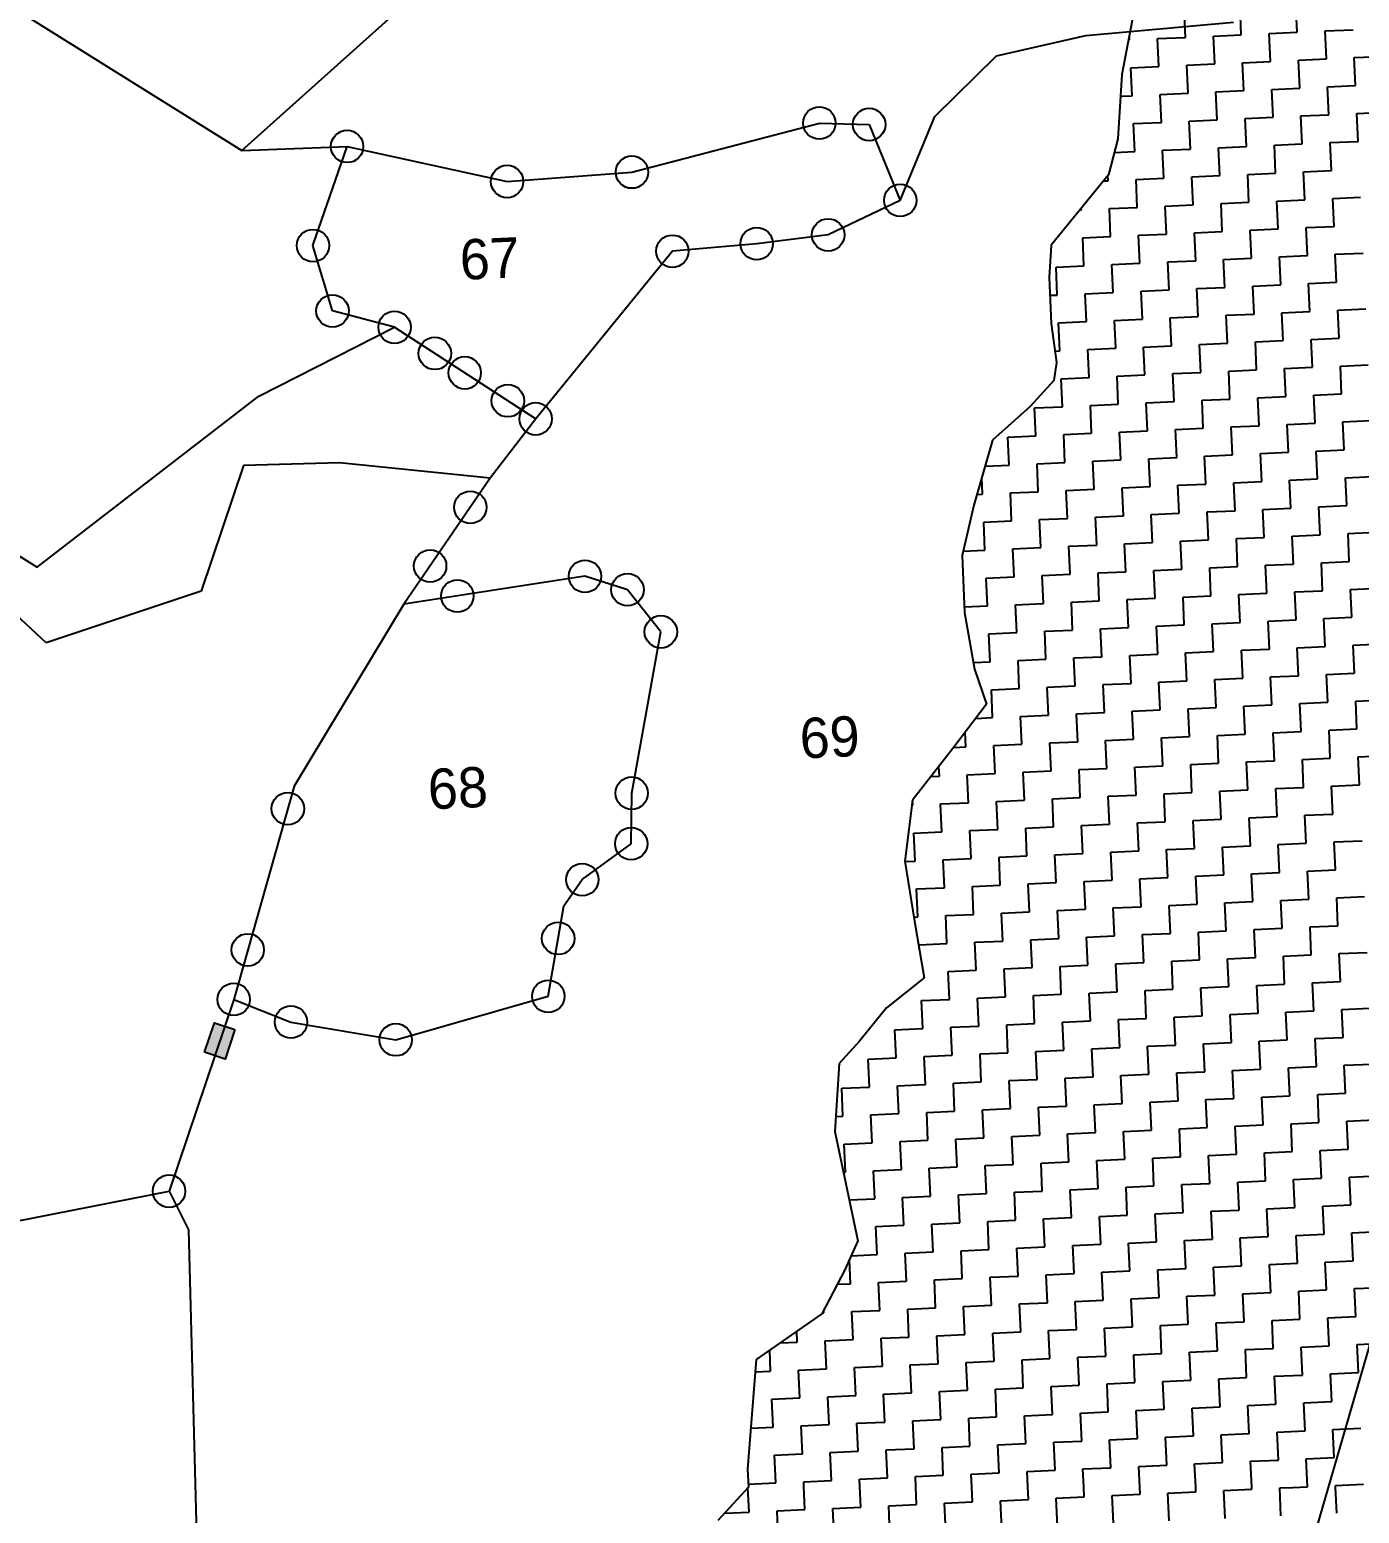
# Model space of a CAD drawing. Header units: metres. Extents: x 280741 to 282709, y 2085398 to 2088597.
# Drawn here: x 281814 to 282112.8, y 2086535.6 to 2086869.1 of the extents above; entities that cross this region are included whole.
import ezdxf
from ezdxf.enums import TextEntityAlignment as Align

# ---------------------------------------------------------------- set-up
doc = ezdxf.new("R2010")
doc.units = ezdxf.units.M
for name, color, linetype in [('LINE_WATER', 4, 'Continuous'), ('OFF', 1, 'Continuous'), ('POLY_HATCH', 12, 'Continuous'), ('POLY_PARCEL', 6, 'Continuous'), ('POLY_WATER', 4, 'Continuous'), ('TEXT_PARCEL', 7, 'Continuous')]:
    doc.layers.add(name, color=color, linetype=linetype)
doc.styles.add('TEXT_MAP', font='')
doc.styles.get('TEXT_MAP').set_extended_font_data('Kruti Dev 050')

msp = doc.modelspace()

# ---------------------------------------------------------------- hatches: boundary and pattern name
msp.add_hatch(color=256).paths.add_polyline_path([(281853.27, 2086639.24), (281857.86, 2086637.69), (281860.09, 2086644.32), (281855.51, 2086645.87)])

# ---------------------------------------------------------------- linework, layer by layer
msp.add_lwpolyline([(281860.09, 2086644.32), (281857.86, 2086637.69), (281853.27, 2086639.24), (281855.51, 2086645.87)], close=True)
for centre in [(281991.44, 2086848.09), (282002.63, 2086847.77), (281885.3, 2086842.83), (281949.31, 2086837.06), (281921.26, 2086834.96), (282009.61, 2086830.72), (281993.41, 2086822.95), (281877.63, 2086820.55), (281977.36, 2086820.97), (281958.4, 2086819.28), (281882.02, 2086805.86), (281895.96, 2086802.19), (281905.02, 2086796.31), (281911.75, 2086791.95), (281921.42, 2086785.67), (281927.68, 2086781.61), (281912.99, 2086761.72), (281903.96, 2086748.53), (281938.76, 2086746.22), (281948.32, 2086743.19), (281910.08, 2086741.79), (281955.81, 2086733.73), (281949.26, 2086697.46), (281871.98, 2086693.97), (281949.15, 2086686.1), (281938.15, 2086678.02), (281932.74, 2086664.81), (281862.98, 2086662.23), (281859.82, 2086651.1), (281930.51, 2086651.8), (281872.68, 2086646.01), (281896.23, 2086642.03), (281845.29, 2086608)]:
    msp.add_circle(centre, 3.64)
at = {"layer": 'LINE_WATER'}
for p, q in [((282051.32, 2086867.78), (282084.48, 2086870.74)), ((282031.26, 2086863.24), (282051.32, 2086867.78)), ((282017.41, 2086849.59), (282031.26, 2086863.24)), ((282009.61, 2086830.72), (282017.41, 2086849.59))]:
    msp.add_line(p, q, dxfattribs=at)
at = {"layer": 'OFF'}
msp.add_line((281861.64, 2086841.89), (281885.3, 2086842.83), dxfattribs=at)
at = {"layer": 'POLY_HATCH'}
for p, q in [((282063.31, 2086879.2), (282059.43, 2086859.01)), ((282059.43, 2086859.01), (282058.48, 2086844.55)), ((282058.48, 2086844.55), (282056.45, 2086836.45)), ((282056.45, 2086836.45), (282043.55, 2086820.64)), ((282043.55, 2086820.64), (282043.08, 2086813.41)), ((282043.08, 2086813.41), (282043.55, 2086803.02)), ((282043.55, 2086803.02), (282044.75, 2086794.27)), ((282044.75, 2086794.27), (282044.14, 2086790.24)), ((282044.14, 2086790.24), (282038.8, 2086784.39)), ((282038.8, 2086784.39), (282030.33, 2086776.79)), ((282030.33, 2086776.79), (282026.19, 2086762.19)), ((282026.19, 2086762.19), (282023.5, 2086750.85)), ((282023.5, 2086750.85), (282024.08, 2086738.07)), ((282024.08, 2086738.07), (282026.27, 2086725.35)), ((282026.27, 2086725.35), (282029.03, 2086717.47)), ((282029.03, 2086717.47), (282021.47, 2086707.52)), ((282021.47, 2086707.52), (282012.39, 2086695.89)), ((282012.39, 2086695.89), (282010.61, 2086682.2)), ((282010.61, 2086682.2), (282012.83, 2086668.68)), ((282012.83, 2086668.68), (282015.01, 2086655.97)), ((282015.01, 2086655.97), (282006.51, 2086649.17)), ((282006.51, 2086649.17), (282000.44, 2086641.69)), ((282000.44, 2086641.69), (281995.86, 2086636.68)), ((281995.86, 2086636.68), (281994.95, 2086621.42)), ((281994.95, 2086621.42), (282000.08, 2086596.83)), ((282000.08, 2086596.83), (281997.18, 2086590.29)), ((281997.18, 2086590.29), (281992.02, 2086580.44)), ((281992.02, 2086580.44), (281977.26, 2086570.16)), ((281977.26, 2086570.16), (281975.32, 2086545.47)), ((281975.32, 2086545.47), (281975.5, 2086541.47)), ((281975.5, 2086541.47), (281968.63, 2086533.95))]:
    msp.add_line(p, q, dxfattribs=at)
at = {"layer": 'POLY_HATCH', "linetype": 'Continuous'}
for p, q in [((282073.72, 2086867.36), (282073.43, 2086873.64)), ((282086.27, 2086867.94), (282085.98, 2086874.21)), ((282098.82, 2086868.51), (282098.53, 2086874.79)), ((282060.92, 2086866.78), (282061.16, 2086866.79)), ((282061.16, 2086866.79), (282061.12, 2086867.79)), ((282067.44, 2086867.08), (282073.72, 2086867.36)), ((282067.73, 2086860.8), (282067.44, 2086867.08)), ((282079.99, 2086867.65), (282086.27, 2086867.94)), ((282080.28, 2086861.37), (282079.99, 2086867.65)), ((282092.54, 2086868.22), (282098.82, 2086868.51)), ((282092.83, 2086861.95), (282092.54, 2086868.22)), ((282105.1, 2086868.8), (282111.37, 2086869.08)), ((282105.38, 2086862.52), (282105.1, 2086868.8)), ((282111.66, 2086862.81), (282117.94, 2086863.09)), ((282061.45, 2086860.52), (282067.73, 2086860.8)), ((282061.74, 2086854.24), (282061.45, 2086860.52)), ((282074, 2086861.09), (282080.28, 2086861.37)), ((282074.29, 2086854.81), (282074, 2086861.09)), ((282086.55, 2086861.66), (282092.83, 2086861.95)), ((282086.84, 2086855.39), (282086.55, 2086861.66)), ((282099.11, 2086862.23), (282105.38, 2086862.52)), ((282099.39, 2086855.96), (282099.11, 2086862.23)), ((282111.95, 2086856.53), (282111.66, 2086862.81)), ((282105.67, 2086856.24), (282111.95, 2086856.53)), ((282059.11, 2086854.12), (282061.74, 2086854.24)), ((282068.01, 2086854.53), (282074.29, 2086854.81)), ((282068.3, 2086848.25), (282068.01, 2086854.53)), ((282080.56, 2086855.1), (282086.84, 2086855.39)), ((282080.85, 2086848.82), (282080.56, 2086855.1)), ((282093.12, 2086855.67), (282099.39, 2086855.96)), ((282093.4, 2086849.4), (282093.12, 2086855.67)), ((282105.96, 2086849.97), (282105.67, 2086856.24)), ((282099.68, 2086849.68), (282105.96, 2086849.97)), ((282112.23, 2086850.26), (282118.51, 2086850.54)), ((282112.52, 2086843.98), (282112.23, 2086850.26)), ((282062.02, 2086847.96), (282068.3, 2086848.25)), ((282062.31, 2086841.69), (282062.02, 2086847.96)), ((282074.58, 2086848.54), (282080.85, 2086848.82)), ((282074.86, 2086842.26), (282074.58, 2086848.54)), ((282087.13, 2086849.11), (282093.4, 2086849.4)), ((282087.41, 2086842.83), (282087.13, 2086849.11)), ((282099.97, 2086843.41), (282099.68, 2086849.68)), ((282093.69, 2086843.12), (282099.97, 2086843.41)), ((282093.98, 2086836.84), (282093.69, 2086843.12)), ((282106.24, 2086843.69), (282112.52, 2086843.98)), ((282106.53, 2086837.42), (282106.24, 2086843.69)), ((282057.71, 2086841.48), (282062.31, 2086841.69)), ((282068.59, 2086841.97), (282074.86, 2086842.26)), ((282068.87, 2086835.7), (282068.59, 2086841.97)), ((282081.14, 2086842.55), (282087.41, 2086842.83)), ((282081.42, 2086836.27), (282081.14, 2086842.55)), ((282087.7, 2086836.56), (282093.98, 2086836.84)), ((282087.99, 2086830.28), (282087.7, 2086836.56)), ((282100.25, 2086837.13), (282106.53, 2086837.42)), ((282100.54, 2086830.85), (282100.25, 2086837.13)), ((282055.33, 2086835.08), (282056.32, 2086835.12)), ((282056.32, 2086835.12), (282056.27, 2086836.22)), ((282062.6, 2086835.41), (282068.87, 2086835.7)), ((282062.88, 2086829.13), (282062.6, 2086835.41)), ((282075.15, 2086835.98), (282081.42, 2086836.27)), ((282075.43, 2086829.71), (282075.15, 2086835.98)), ((282069.16, 2086829.42), (282075.43, 2086829.71)), ((282081.71, 2086829.99), (282087.99, 2086830.28)), ((282082, 2086823.72), (282081.71, 2086829.99)), ((282094.26, 2086830.57), (282100.54, 2086830.85)), ((282094.55, 2086824.29), (282094.26, 2086830.57)), ((282106.82, 2086831.14), (282113.09, 2086831.43)), ((282107.1, 2086824.86), (282106.82, 2086831.14)), ((282050, 2086828.55), (282050.33, 2086828.56)), ((282050.33, 2086828.56), (282050.31, 2086828.93)), ((282056.61, 2086828.85), (282062.88, 2086829.13)), ((282056.89, 2086822.57), (282056.61, 2086828.85)), ((282069.45, 2086823.14), (282069.16, 2086829.42)), ((282063.17, 2086822.86), (282069.45, 2086823.14)), ((282075.72, 2086823.43), (282082, 2086823.72)), ((282076.01, 2086817.15), (282075.72, 2086823.43)), ((282088.27, 2086824), (282094.55, 2086824.29)), ((282088.56, 2086817.73), (282088.27, 2086824)), ((282100.83, 2086824.58), (282107.1, 2086824.86)), ((282101.11, 2086818.3), (282100.83, 2086824.58)), ((282050.62, 2086822.28), (282056.89, 2086822.57)), ((282050.9, 2086816.01), (282050.62, 2086822.28)), ((282063.46, 2086816.58), (282063.17, 2086822.86)), ((282057.18, 2086816.29), (282063.46, 2086816.58)), ((282069.73, 2086816.87), (282076.01, 2086817.15)), ((282070.02, 2086810.59), (282069.73, 2086816.87)), ((282082.28, 2086817.44), (282088.56, 2086817.73)), ((282082.57, 2086811.16), (282082.28, 2086817.44)), ((282094.84, 2086818.01), (282101.11, 2086818.3)), ((282095.12, 2086811.74), (282094.84, 2086818.01)), ((282107.39, 2086818.59), (282113.67, 2086818.87)), ((282107.68, 2086812.31), (282107.39, 2086818.59)), ((282044.63, 2086815.72), (282050.9, 2086816.01)), ((282044.91, 2086809.44), (282044.63, 2086815.72)), ((282057.47, 2086810.02), (282057.18, 2086816.29)), ((282051.19, 2086809.73), (282057.47, 2086810.02)), ((282051.48, 2086803.45), (282051.19, 2086809.73)), ((282063.74, 2086810.3), (282070.02, 2086810.59)), ((282064.03, 2086804.03), (282063.74, 2086810.3)), ((282076.29, 2086810.88), (282082.57, 2086811.16)), ((282076.58, 2086804.6), (282076.29, 2086810.88)), ((282088.85, 2086811.45), (282095.12, 2086811.74)), ((282089.13, 2086805.17), (282088.85, 2086811.45)), ((282101.4, 2086812.02), (282107.68, 2086812.31)), ((282101.69, 2086805.75), (282101.4, 2086812.02)), ((282043.26, 2086809.37), (282044.91, 2086809.44)), ((282045.2, 2086803.17), (282051.48, 2086803.45)), ((282045.49, 2086796.89), (282045.2, 2086803.17)), ((282057.75, 2086803.74), (282064.03, 2086804.03)), ((282058.04, 2086797.47), (282057.75, 2086803.74)), ((282070.31, 2086804.31), (282076.58, 2086804.6)), ((282070.59, 2086798.04), (282070.31, 2086804.31)), ((282082.86, 2086804.89), (282089.13, 2086805.17)), ((282083.14, 2086798.61), (282082.86, 2086804.89)), ((282095.41, 2086805.46), (282101.69, 2086805.75)), ((282095.7, 2086799.18), (282095.41, 2086805.46)), ((282107.96, 2086806.03), (282114.24, 2086806.32)), ((282108.25, 2086799.76), (282107.96, 2086806.03)), ((282101.97, 2086799.47), (282108.25, 2086799.76)), ((282044.4, 2086796.84), (282045.49, 2086796.89)), ((282051.76, 2086797.18), (282058.04, 2086797.47)), ((282052.05, 2086790.9), (282051.76, 2086797.18)), ((282064.32, 2086797.75), (282070.59, 2086798.04)), ((282064.6, 2086791.48), (282064.32, 2086797.75)), ((282076.87, 2086798.32), (282083.14, 2086798.61)), ((282077.15, 2086792.05), (282076.87, 2086798.32)), ((282089.42, 2086798.9), (282095.7, 2086799.18)), ((282089.71, 2086792.62), (282089.42, 2086798.9)), ((282102.26, 2086793.19), (282101.97, 2086799.47)), ((282095.98, 2086792.91), (282102.26, 2086793.19)), ((282108.54, 2086793.48), (282114.81, 2086793.77)), ((282108.82, 2086787.21), (282108.54, 2086793.48)), ((282045.77, 2086790.62), (282052.05, 2086790.9)), ((282046.06, 2086784.34), (282045.77, 2086790.62)), ((282058.33, 2086791.19), (282064.6, 2086791.48)), ((282058.61, 2086784.91), (282058.33, 2086791.19)), ((282070.88, 2086791.76), (282077.15, 2086792.05)), ((282071.16, 2086785.49), (282070.88, 2086791.76)), ((282083.43, 2086792.34), (282089.71, 2086792.62)), ((282083.72, 2086786.06), (282083.43, 2086792.34)), ((282096.27, 2086786.63), (282095.98, 2086792.91)), ((282089.99, 2086786.35), (282096.27, 2086786.63)), ((282090.28, 2086780.07), (282089.99, 2086786.35)), ((282102.55, 2086786.92), (282108.82, 2086787.21)), ((282102.83, 2086780.64), (282102.55, 2086786.92)), ((282039.78, 2086784.05), (282046.06, 2086784.34)), ((282040.07, 2086777.78), (282039.78, 2086784.05)), ((282052.34, 2086784.63), (282058.61, 2086784.91)), ((282052.62, 2086778.35), (282052.34, 2086784.63)), ((282064.89, 2086785.2), (282071.16, 2086785.49)), ((282065.18, 2086778.92), (282064.89, 2086785.2)), ((282077.44, 2086785.77), (282083.72, 2086786.06)), ((282077.73, 2086779.5), (282077.44, 2086785.77)), ((282084, 2086779.78), (282090.28, 2086780.07)), ((282084.29, 2086773.51), (282084, 2086779.78)), ((282096.56, 2086780.36), (282102.83, 2086780.64)), ((282096.84, 2086774.08), (282096.56, 2086780.36)), ((282109.11, 2086780.93), (282115.39, 2086781.22)), ((282109.4, 2086774.65), (282109.11, 2086780.93)), ((282033.79, 2086777.49), (282040.07, 2086777.78)), ((282034.08, 2086771.21), (282033.79, 2086777.49)), ((282046.35, 2086778.06), (282052.62, 2086778.35)), ((282046.63, 2086771.79), (282046.35, 2086778.06)), ((282058.9, 2086778.64), (282065.18, 2086778.92)), ((282059.19, 2086772.36), (282058.9, 2086778.64)), ((282071.45, 2086779.21), (282077.73, 2086779.5)), ((282071.74, 2086772.93), (282071.45, 2086779.21)), ((282078.01, 2086773.22), (282084.29, 2086773.51)), ((282078.3, 2086766.94), (282078.01, 2086773.22)), ((282090.57, 2086773.79), (282096.84, 2086774.08)), ((282090.85, 2086767.52), (282090.57, 2086773.79)), ((282103.12, 2086774.37), (282109.4, 2086774.65)), ((282103.41, 2086768.09), (282103.12, 2086774.37)), ((282028.68, 2086770.97), (282034.08, 2086771.21)), ((282040.36, 2086771.5), (282046.63, 2086771.79)), ((282040.64, 2086765.22), (282040.36, 2086771.5)), ((282052.91, 2086772.07), (282059.19, 2086772.36)), ((282053.2, 2086765.8), (282052.91, 2086772.07)), ((282065.46, 2086772.65), (282071.74, 2086772.93)), ((282065.75, 2086766.37), (282065.46, 2086772.65)), ((282028.09, 2086764.65), (282027.92, 2086768.31)), ((282059.47, 2086766.08), (282065.75, 2086766.37)), ((282072.02, 2086766.66), (282078.3, 2086766.94)), ((282072.31, 2086760.38), (282072.02, 2086766.66)), ((282084.58, 2086767.23), (282090.85, 2086767.52)), ((282084.86, 2086760.95), (282084.58, 2086767.23)), ((282097.13, 2086767.8), (282103.41, 2086768.09)), ((282097.42, 2086761.53), (282097.13, 2086767.8)), ((282109.68, 2086768.38), (282115.96, 2086768.66)), ((282109.97, 2086762.1), (282109.68, 2086768.38)), ((282026.87, 2086764.59), (282028.09, 2086764.65)), ((282034.37, 2086764.94), (282040.64, 2086765.22)), ((282034.65, 2086758.66), (282034.37, 2086764.94)), ((282046.92, 2086765.51), (282053.2, 2086765.8)), ((282047.21, 2086759.23), (282046.92, 2086765.51)), ((282059.76, 2086759.81), (282059.47, 2086766.08)), ((282053.48, 2086759.52), (282059.76, 2086759.81)), ((282066.03, 2086760.09), (282072.31, 2086760.38)), ((282066.32, 2086753.82), (282066.03, 2086760.09)), ((282078.59, 2086760.67), (282084.86, 2086760.95)), ((282078.87, 2086754.39), (282078.59, 2086760.67)), ((282091.14, 2086761.24), (282097.42, 2086761.53)), ((282091.43, 2086754.96), (282091.14, 2086761.24)), ((282103.69, 2086761.81), (282109.97, 2086762.1)), ((282103.98, 2086755.54), (282103.69, 2086761.81)), ((282028.38, 2086758.37), (282034.65, 2086758.66)), ((282028.66, 2086752.1), (282028.38, 2086758.37)), ((282040.93, 2086758.95), (282047.21, 2086759.23)), ((282041.22, 2086752.67), (282040.93, 2086758.95)), ((282053.77, 2086753.24), (282053.48, 2086759.52)), ((282047.49, 2086752.96), (282053.77, 2086753.24)), ((282060.05, 2086753.53), (282066.32, 2086753.82)), ((282060.33, 2086747.25), (282060.05, 2086753.53)), ((282072.6, 2086754.1), (282078.87, 2086754.39)), ((282072.88, 2086747.83), (282072.6, 2086754.1)), ((282085.15, 2086754.68), (282091.43, 2086754.96)), ((282085.44, 2086748.4), (282085.15, 2086754.68)), ((282097.7, 2086755.25), (282103.98, 2086755.54)), ((282097.99, 2086748.97), (282097.7, 2086755.25)), ((282110.26, 2086755.82), (282116.53, 2086756.11)), ((282110.54, 2086749.55), (282110.26, 2086755.82)), ((282023.74, 2086751.87), (282028.66, 2086752.1)), ((282034.94, 2086752.38), (282041.22, 2086752.67)), ((282035.23, 2086746.11), (282034.94, 2086752.38)), ((282047.78, 2086746.68), (282047.49, 2086752.96)), ((282041.5, 2086746.39), (282047.78, 2086746.68)), ((282041.79, 2086740.12), (282041.5, 2086746.39)), ((282054.06, 2086746.97), (282060.33, 2086747.25)), ((282054.34, 2086740.69), (282054.06, 2086746.97)), ((282066.61, 2086747.54), (282072.88, 2086747.83)), ((282066.89, 2086741.26), (282066.61, 2086747.54)), ((282079.16, 2086748.11), (282085.44, 2086748.4)), ((282079.45, 2086741.84), (282079.16, 2086748.11)), ((282091.71, 2086748.69), (282097.99, 2086748.97)), ((282092, 2086742.41), (282091.71, 2086748.69)), ((282104.27, 2086749.26), (282110.54, 2086749.55)), ((282104.55, 2086742.98), (282104.27, 2086749.26)), ((282028.95, 2086745.82), (282035.23, 2086746.11)), ((282029.24, 2086739.55), (282028.95, 2086745.82)), ((282098.28, 2086742.7), (282104.55, 2086742.98)), ((282110.83, 2086743.27), (282117.11, 2086743.56)), ((282111.12, 2086736.99), (282110.83, 2086743.27)), ((282035.51, 2086739.83), (282041.79, 2086740.12)), ((282035.8, 2086733.56), (282035.51, 2086739.83)), ((282048.07, 2086740.4), (282054.34, 2086740.69)), ((282048.35, 2086734.13), (282048.07, 2086740.4)), ((282060.62, 2086740.98), (282066.89, 2086741.26)), ((282060.9, 2086734.7), (282060.62, 2086740.98)), ((282073.17, 2086741.55), (282079.45, 2086741.84)), ((282073.46, 2086735.28), (282073.17, 2086741.55)), ((282085.72, 2086742.12), (282092, 2086742.41)), ((282086.01, 2086735.85), (282085.72, 2086742.12)), ((282098.56, 2086736.42), (282098.28, 2086742.7)), ((282024.03, 2086739.31), (282029.24, 2086739.55)), ((282092.29, 2086736.13), (282098.56, 2086736.42)), ((282104.84, 2086736.71), (282111.12, 2086736.99)), ((282105.13, 2086730.43), (282104.84, 2086736.71)), ((282029.52, 2086733.27), (282035.8, 2086733.56)), ((282029.81, 2086726.99), (282029.52, 2086733.27)), ((282042.08, 2086733.84), (282048.35, 2086734.13)), ((282042.36, 2086727.57), (282042.08, 2086733.84)), ((282054.63, 2086734.42), (282060.9, 2086734.7)), ((282054.92, 2086728.14), (282054.63, 2086734.42)), ((282067.18, 2086734.99), (282073.46, 2086735.28)), ((282067.47, 2086728.71), (282067.18, 2086734.99)), ((282079.73, 2086735.56), (282086.01, 2086735.85)), ((282080.02, 2086729.29), (282079.73, 2086735.56)), ((282092.57, 2086729.86), (282092.29, 2086736.13)), ((282086.3, 2086729.57), (282092.57, 2086729.86)), ((282098.85, 2086730.15), (282105.13, 2086730.43)), ((282099.14, 2086723.87), (282098.85, 2086730.15)), ((282111.4, 2086730.72), (282117.68, 2086731)), ((282111.69, 2086724.44), (282111.4, 2086730.72)), ((282026.01, 2086726.82), (282029.81, 2086726.99)), ((282036.09, 2086727.28), (282042.36, 2086727.57)), ((282036.37, 2086721), (282036.09, 2086727.28)), ((282048.64, 2086727.85), (282054.92, 2086728.14)), ((282048.93, 2086721.58), (282048.64, 2086727.85)), ((282061.19, 2086728.43), (282067.47, 2086728.71)), ((282061.48, 2086722.15), (282061.19, 2086728.43)), ((282073.74, 2086729), (282080.02, 2086729.29)), ((282074.03, 2086722.72), (282073.74, 2086729)), ((282086.58, 2086723.3), (282086.3, 2086729.57)), ((282080.31, 2086723.01), (282086.58, 2086723.3)), ((282080.59, 2086716.73), (282080.31, 2086723.01)), ((282092.86, 2086723.58), (282099.14, 2086723.87)), ((282093.15, 2086717.31), (282092.86, 2086723.58)), ((282105.41, 2086724.16), (282111.69, 2086724.44)), ((282105.7, 2086717.88), (282105.41, 2086724.16)), ((282030.1, 2086720.72), (282036.37, 2086721)), ((282030.38, 2086714.44), (282030.1, 2086720.72)), ((282042.65, 2086721.29), (282048.93, 2086721.58)), ((282042.94, 2086715.01), (282042.65, 2086721.29)), ((282055.2, 2086721.86), (282061.48, 2086722.15)), ((282055.49, 2086715.59), (282055.2, 2086721.86)), ((282067.75, 2086722.44), (282074.03, 2086722.72)), ((282068.04, 2086716.16), (282067.75, 2086722.44)), ((282074.32, 2086716.45), (282080.59, 2086716.73)), ((282074.6, 2086710.17), (282074.32, 2086716.45)), ((282086.87, 2086717.02), (282093.15, 2086717.31)), ((282087.16, 2086710.74), (282086.87, 2086717.02)), ((282099.42, 2086717.59), (282105.7, 2086717.88)), ((282099.71, 2086711.32), (282099.42, 2086717.59)), ((282111.98, 2086718.17), (282118.25, 2086718.45)), ((282112.26, 2086711.89), (282111.98, 2086718.17)), ((282026.6, 2086714.27), (282030.38, 2086714.44)), ((282036.66, 2086714.73), (282042.94, 2086715.01)), ((282036.95, 2086708.45), (282036.66, 2086714.73)), ((282049.21, 2086715.3), (282055.49, 2086715.59)), ((282049.5, 2086709.02), (282049.21, 2086715.3)), ((282061.76, 2086715.87), (282068.04, 2086716.16)), ((282062.05, 2086709.6), (282061.76, 2086715.87)), ((282024.39, 2086707.88), (282024.24, 2086711.17)), ((282068.33, 2086709.88), (282074.6, 2086710.17)), ((282068.61, 2086703.61), (282068.33, 2086709.88)), ((282080.88, 2086710.46), (282087.16, 2086710.74)), ((282081.17, 2086704.18), (282080.88, 2086710.46)), ((282093.43, 2086711.03), (282099.71, 2086711.32)), ((282093.72, 2086704.75), (282093.43, 2086711.03)), ((282105.99, 2086711.6), (282112.26, 2086711.89)), ((282106.27, 2086705.33), (282105.99, 2086711.6)), ((282021.65, 2086707.75), (282024.39, 2086707.88)), ((282030.67, 2086708.16), (282036.95, 2086708.45)), ((282030.96, 2086701.89), (282030.67, 2086708.16)), ((282043.22, 2086708.74), (282049.5, 2086709.02)), ((282043.51, 2086702.46), (282043.22, 2086708.74)), ((282055.78, 2086709.31), (282062.05, 2086709.6)), ((282056.06, 2086703.03), (282055.78, 2086709.31)), ((282018.4, 2086701.31), (282018.31, 2086703.46)), ((282049.79, 2086702.75), (282056.06, 2086703.03)), ((282062.34, 2086703.32), (282068.61, 2086703.61)), ((282062.62, 2086697.04), (282062.34, 2086703.32)), ((282074.89, 2086703.89), (282081.17, 2086704.18)), ((282075.18, 2086697.62), (282074.89, 2086703.89)), ((282087.44, 2086704.47), (282093.72, 2086704.75)), ((282087.73, 2086698.19), (282087.44, 2086704.47)), ((282100, 2086705.04), (282106.27, 2086705.33)), ((282100.28, 2086698.76), (282100, 2086705.04)), ((282112.55, 2086705.61), (282118.82, 2086705.9)), ((282112.84, 2086699.34), (282112.55, 2086705.61)), ((282016.56, 2086701.23), (282018.4, 2086701.31)), ((282024.68, 2086701.6), (282030.96, 2086701.89)), ((282024.97, 2086695.32), (282024.68, 2086701.6)), ((282037.23, 2086702.17), (282043.51, 2086702.46)), ((282037.52, 2086695.9), (282037.23, 2086702.17)), ((282050.07, 2086696.47), (282049.79, 2086702.75)), ((282043.8, 2086696.18), (282050.07, 2086696.47)), ((282056.35, 2086696.76), (282062.62, 2086697.04)), ((282056.63, 2086690.48), (282056.35, 2086696.76)), ((282068.9, 2086697.33), (282075.18, 2086697.62)), ((282069.19, 2086691.05), (282068.9, 2086697.33)), ((282081.45, 2086697.9), (282087.73, 2086698.19)), ((282081.74, 2086691.63), (282081.45, 2086697.9)), ((282094.01, 2086698.48), (282100.28, 2086698.76)), ((282094.29, 2086692.2), (282094.01, 2086698.48)), ((282106.56, 2086699.05), (282112.84, 2086699.34)), ((282106.85, 2086692.77), (282106.56, 2086699.05)), ((282012.24, 2086694.74), (282012.41, 2086694.75)), ((282012.41, 2086694.75), (282012.37, 2086695.75)), ((282018.69, 2086695.04), (282024.97, 2086695.32)), ((282018.98, 2086688.76), (282018.69, 2086695.04)), ((282031.24, 2086695.61), (282037.52, 2086695.9)), ((282031.53, 2086689.33), (282031.24, 2086695.61)), ((282044.08, 2086689.91), (282043.8, 2086696.18)), ((282037.81, 2086689.62), (282044.08, 2086689.91)), ((282038.09, 2086683.34), (282037.81, 2086689.62)), ((282050.36, 2086690.19), (282056.63, 2086690.48)), ((282050.65, 2086683.92), (282050.36, 2086690.19)), ((282062.91, 2086690.77), (282069.19, 2086691.05)), ((282063.2, 2086684.49), (282062.91, 2086690.77)), ((282075.46, 2086691.34), (282081.74, 2086691.63)), ((282075.75, 2086685.06), (282075.46, 2086691.34)), ((282088.02, 2086691.91), (282094.29, 2086692.2)), ((282088.3, 2086685.64), (282088.02, 2086691.91)), ((282100.57, 2086692.49), (282106.85, 2086692.77)), ((282100.86, 2086686.21), (282100.57, 2086692.49)), ((282012.7, 2086688.47), (282018.98, 2086688.76)), ((282012.99, 2086682.2), (282012.7, 2086688.47)), ((282025.25, 2086689.05), (282031.53, 2086689.33)), ((282025.54, 2086682.77), (282025.25, 2086689.05)), ((282107.13, 2086686.5), (282113.41, 2086686.78)), ((282107.42, 2086680.22), (282107.13, 2086686.5)), ((282031.82, 2086683.06), (282038.09, 2086683.34)), ((282032.1, 2086676.78), (282031.82, 2086683.06)), ((282044.37, 2086683.63), (282050.65, 2086683.92)), ((282044.66, 2086677.36), (282044.37, 2086683.63)), ((282056.92, 2086684.2), (282063.2, 2086684.49)), ((282057.21, 2086677.93), (282056.92, 2086684.2)), ((282069.47, 2086684.78), (282075.75, 2086685.06)), ((282069.76, 2086678.5), (282069.47, 2086684.78)), ((282082.03, 2086685.35), (282088.3, 2086685.64)), ((282082.31, 2086679.07), (282082.03, 2086685.35)), ((282094.58, 2086685.92), (282100.86, 2086686.21)), ((282094.87, 2086679.65), (282094.58, 2086685.92)), ((282010.63, 2086682.09), (282012.99, 2086682.2)), ((282019.26, 2086682.48), (282025.54, 2086682.77)), ((282019.55, 2086676.21), (282019.26, 2086682.48)), ((282088.59, 2086679.36), (282094.87, 2086679.65)), ((282101.14, 2086679.93), (282107.42, 2086680.22)), ((282101.43, 2086673.66), (282101.14, 2086679.93)), ((282025.83, 2086676.5), (282032.1, 2086676.78)), ((282026.11, 2086670.22), (282025.83, 2086676.5)), ((282038.38, 2086677.07), (282044.66, 2086677.36)), ((282038.67, 2086670.79), (282038.38, 2086677.07)), ((282050.93, 2086677.64), (282057.21, 2086677.93)), ((282051.22, 2086671.37), (282050.93, 2086677.64)), ((282063.48, 2086678.21), (282069.76, 2086678.5)), ((282063.77, 2086671.94), (282063.48, 2086678.21)), ((282076.04, 2086678.79), (282082.31, 2086679.07)), ((282076.32, 2086672.51), (282076.04, 2086678.79)), ((282088.88, 2086673.08), (282088.59, 2086679.36)), ((282013.27, 2086675.92), (282019.55, 2086676.21)), ((282013.56, 2086669.65), (282013.27, 2086675.92)), ((282082.6, 2086672.8), (282088.88, 2086673.08)), ((282095.15, 2086673.37), (282101.43, 2086673.66)), ((282095.44, 2086667.1), (282095.15, 2086673.37)), ((282107.71, 2086673.94), (282113.98, 2086674.23)), ((282107.99, 2086667.67), (282107.71, 2086673.94)), ((282012.68, 2086669.61), (282013.56, 2086669.65)), ((282019.84, 2086669.93), (282026.11, 2086670.22)), ((282020.12, 2086663.66), (282019.84, 2086669.93)), ((282032.39, 2086670.51), (282038.67, 2086670.79)), ((282032.68, 2086664.23), (282032.39, 2086670.51)), ((282044.94, 2086671.08), (282051.22, 2086671.37)), ((282045.23, 2086664.8), (282044.94, 2086671.08)), ((282057.49, 2086671.65), (282063.77, 2086671.94)), ((282057.78, 2086665.38), (282057.49, 2086671.65)), ((282070.05, 2086672.23), (282076.32, 2086672.51)), ((282070.33, 2086665.95), (282070.05, 2086672.23)), ((282082.89, 2086666.52), (282082.6, 2086672.8)), ((282076.61, 2086666.24), (282082.89, 2086666.52)), ((282089.16, 2086666.81), (282095.44, 2086667.1)), ((282089.45, 2086660.53), (282089.16, 2086666.81)), ((282101.72, 2086667.38), (282107.99, 2086667.67)), ((282102, 2086661.11), (282101.72, 2086667.38)), ((282013.85, 2086663.37), (282020.12, 2086663.66)), ((282013.89, 2086662.53), (282013.85, 2086663.37)), ((282026.4, 2086663.94), (282032.68, 2086664.23)), ((282026.69, 2086657.67), (282026.4, 2086663.94)), ((282038.95, 2086664.52), (282045.23, 2086664.8)), ((282039.24, 2086658.24), (282038.95, 2086664.52)), ((282051.5, 2086665.09), (282057.78, 2086665.38)), ((282051.79, 2086658.81), (282051.5, 2086665.09)), ((282064.06, 2086665.66), (282070.33, 2086665.95)), ((282064.34, 2086659.39), (282064.06, 2086665.66)), ((282076.9, 2086659.96), (282076.61, 2086666.24)), ((282070.62, 2086659.67), (282076.9, 2086659.96)), ((282070.91, 2086653.4), (282070.62, 2086659.67)), ((282083.17, 2086660.25), (282089.45, 2086660.53)), ((282083.46, 2086653.97), (282083.17, 2086660.25)), ((282095.73, 2086660.82), (282102, 2086661.11)), ((282096.01, 2086654.54), (282095.73, 2086660.82)), ((282108.28, 2086661.39), (282114.55, 2086661.68)), ((282108.57, 2086655.12), (282108.28, 2086661.39)), ((282020.41, 2086657.38), (282026.69, 2086657.67)), ((282020.7, 2086651.1), (282020.41, 2086657.38)), ((282032.96, 2086657.95), (282039.24, 2086658.24)), ((282033.25, 2086651.68), (282032.96, 2086657.95)), ((282045.52, 2086658.53), (282051.79, 2086658.81)), ((282045.8, 2086652.25), (282045.52, 2086658.53)), ((282058.07, 2086659.1), (282064.34, 2086659.39)), ((282058.35, 2086652.82), (282058.07, 2086659.1)), ((282064.63, 2086653.11), (282070.91, 2086653.4)), ((282064.92, 2086646.83), (282064.63, 2086653.11)), ((282077.18, 2086653.68), (282083.46, 2086653.97)), ((282077.47, 2086647.41), (282077.18, 2086653.68)), ((282089.74, 2086654.26), (282096.01, 2086654.54)), ((282090.02, 2086647.98), (282089.74, 2086654.26)), ((282102.29, 2086654.83), (282108.57, 2086655.12)), ((282102.58, 2086648.55), (282102.29, 2086654.83)), ((282014.42, 2086650.82), (282020.7, 2086651.1)), ((282014.71, 2086644.54), (282014.42, 2086650.82)), ((282026.97, 2086651.39), (282033.25, 2086651.68)), ((282027.26, 2086645.11), (282026.97, 2086651.39)), ((282039.53, 2086651.96), (282045.8, 2086652.25)), ((282039.81, 2086645.69), (282039.53, 2086651.96)), ((282052.08, 2086652.54), (282058.35, 2086652.82)), ((282052.36, 2086646.26), (282052.08, 2086652.54)), ((282046.09, 2086645.97), (282052.36, 2086646.26)), ((282058.64, 2086646.55), (282064.92, 2086646.83)), ((282058.93, 2086640.27), (282058.64, 2086646.55)), ((282071.19, 2086647.12), (282077.47, 2086647.41)), ((282071.48, 2086640.84), (282071.19, 2086647.12)), ((282083.75, 2086647.69), (282090.02, 2086647.98)), ((282084.03, 2086641.42), (282083.75, 2086647.69)), ((282096.3, 2086648.27), (282102.58, 2086648.55)), ((282096.59, 2086641.99), (282096.3, 2086648.27)), ((282108.85, 2086648.84), (282115.13, 2086649.13)), ((282109.14, 2086642.56), (282108.85, 2086648.84)), ((282008.43, 2086644.25), (282014.71, 2086644.54)), ((282008.72, 2086637.98), (282008.43, 2086644.25)), ((282020.98, 2086644.83), (282027.26, 2086645.11)), ((282021.27, 2086638.55), (282020.98, 2086644.83)), ((282033.54, 2086645.4), (282039.81, 2086645.69)), ((282033.82, 2086639.12), (282033.54, 2086645.4)), ((282046.38, 2086639.7), (282046.09, 2086645.97)), ((282040.1, 2086639.41), (282046.38, 2086639.7)), ((282052.65, 2086639.98), (282058.93, 2086640.27)), ((282052.94, 2086633.71), (282052.65, 2086639.98)), ((282065.2, 2086640.56), (282071.48, 2086640.84)), ((282065.49, 2086634.28), (282065.2, 2086640.56)), ((282077.76, 2086641.13), (282084.03, 2086641.42)), ((282078.04, 2086634.85), (282077.76, 2086641.13)), ((282090.31, 2086641.7), (282096.59, 2086641.99)), ((282090.6, 2086635.43), (282090.31, 2086641.7)), ((282102.86, 2086642.28), (282109.14, 2086642.56)), ((282103.15, 2086636), (282102.86, 2086642.28)), ((282002.44, 2086637.69), (282008.72, 2086637.98)), ((282002.73, 2086631.41), (282002.44, 2086637.69)), ((282014.99, 2086638.26), (282021.27, 2086638.55)), ((282015.28, 2086631.99), (282014.99, 2086638.26)), ((282027.55, 2086638.84), (282033.82, 2086639.12)), ((282027.83, 2086632.56), (282027.55, 2086638.84)), ((282040.39, 2086633.13), (282040.1, 2086639.41)), ((282109.42, 2086636.29), (282115.7, 2086636.57)), ((282109.71, 2086630.01), (282109.42, 2086636.29)), ((282034.11, 2086632.85), (282040.39, 2086633.13)), ((282046.66, 2086633.42), (282052.94, 2086633.71)), ((282046.95, 2086627.14), (282046.66, 2086633.42)), ((282059.21, 2086633.99), (282065.49, 2086634.28)), ((282059.5, 2086627.72), (282059.21, 2086633.99)), ((282071.77, 2086634.57), (282078.04, 2086634.85)), ((282072.05, 2086628.29), (282071.77, 2086634.57)), ((282084.32, 2086635.14), (282090.6, 2086635.43)), ((282084.61, 2086628.86), (282084.32, 2086635.14)), ((282096.87, 2086635.71), (282103.15, 2086636)), ((282097.16, 2086629.44), (282096.87, 2086635.71)), ((281996.45, 2086631.13), (282002.73, 2086631.41)), ((281996.74, 2086624.85), (281996.45, 2086631.13)), ((282009, 2086631.7), (282015.28, 2086631.99)), ((282009.29, 2086625.42), (282009, 2086631.7)), ((282021.56, 2086632.27), (282027.83, 2086632.56)), ((282021.84, 2086626), (282021.56, 2086632.27)), ((282034.4, 2086626.57), (282034.11, 2086632.85)), ((282103.44, 2086629.72), (282109.71, 2086630.01)), ((282103.72, 2086623.45), (282103.44, 2086629.72)), ((282028.12, 2086626.28), (282034.4, 2086626.57)), ((282028.41, 2086620.01), (282028.12, 2086626.28)), ((282040.67, 2086626.86), (282046.95, 2086627.14)), ((282040.96, 2086620.58), (282040.67, 2086626.86)), ((282053.22, 2086627.43), (282059.5, 2086627.72)), ((282053.51, 2086621.15), (282053.22, 2086627.43)), ((282065.78, 2086628), (282072.05, 2086628.29)), ((282066.06, 2086621.73), (282065.78, 2086628)), ((282078.33, 2086628.58), (282084.61, 2086628.86)), ((282078.62, 2086622.3), (282078.33, 2086628.58)), ((282090.88, 2086629.15), (282097.16, 2086629.44)), ((282091.17, 2086622.87), (282090.88, 2086629.15)), ((281995.15, 2086624.78), (281996.74, 2086624.85)), ((282003.01, 2086625.14), (282009.29, 2086625.42)), ((282003.3, 2086618.86), (282003.01, 2086625.14)), ((282015.57, 2086625.71), (282021.84, 2086626)), ((282015.85, 2086619.44), (282015.57, 2086625.71)), ((282097.45, 2086623.16), (282103.72, 2086623.45)), ((282097.73, 2086616.88), (282097.45, 2086623.16)), ((282110, 2086623.73), (282116.27, 2086624.02)), ((282110.28, 2086617.46), (282110, 2086623.73)), ((282022.13, 2086619.72), (282028.41, 2086620.01)), ((282022.42, 2086613.45), (282022.13, 2086619.72)), ((282034.68, 2086620.29), (282040.96, 2086620.58)), ((282034.97, 2086614.02), (282034.68, 2086620.29)), ((282047.23, 2086620.87), (282053.51, 2086621.15)), ((282047.52, 2086614.59), (282047.23, 2086620.87)), ((282059.79, 2086621.44), (282066.06, 2086621.73)), ((282060.07, 2086615.16), (282059.79, 2086621.44)), ((282072.34, 2086622.01), (282078.62, 2086622.3)), ((282072.63, 2086615.74), (282072.34, 2086622.01)), ((282084.89, 2086622.59), (282091.17, 2086622.87)), ((282085.18, 2086616.31), (282084.89, 2086622.59)), ((281997.02, 2086618.58), (282003.3, 2086618.86)), ((281997.31, 2086612.3), (281997.02, 2086618.58)), ((282009.58, 2086619.15), (282015.85, 2086619.44)), ((282009.86, 2086612.87), (282009.58, 2086619.15)), ((282078.9, 2086616.02), (282085.18, 2086616.31)), ((282091.46, 2086616.6), (282097.73, 2086616.88)), ((282091.74, 2086610.32), (282091.46, 2086616.6)), ((282104.01, 2086617.17), (282110.28, 2086617.46)), ((282104.3, 2086610.89), (282104.01, 2086617.17)), ((282016.14, 2086613.16), (282022.42, 2086613.45)), ((282016.43, 2086606.88), (282016.14, 2086613.16)), ((282028.69, 2086613.73), (282034.97, 2086614.02)), ((282028.98, 2086607.46), (282028.69, 2086613.73)), ((282041.25, 2086614.31), (282047.52, 2086614.59)), ((282041.53, 2086608.03), (282041.25, 2086614.31)), ((282053.8, 2086614.88), (282060.07, 2086615.16)), ((282054.08, 2086608.6), (282053.8, 2086614.88)), ((282066.35, 2086615.45), (282072.63, 2086615.74)), ((282066.64, 2086609.18), (282066.35, 2086615.45)), ((282079.19, 2086609.75), (282078.9, 2086616.02)), ((281996.86, 2086612.28), (281997.31, 2086612.3)), ((282003.59, 2086612.59), (282009.86, 2086612.87)), ((282003.87, 2086606.31), (282003.59, 2086612.59)), ((282072.91, 2086609.46), (282079.19, 2086609.75)), ((282085.47, 2086610.03), (282091.74, 2086610.32)), ((282085.75, 2086603.76), (282085.47, 2086610.03)), ((282098.02, 2086610.61), (282104.3, 2086610.89)), ((282098.31, 2086604.33), (282098.02, 2086610.61)), ((282110.57, 2086611.18), (282116.85, 2086611.47)), ((282110.86, 2086604.91), (282110.57, 2086611.18)), ((281998.16, 2086606.05), (282003.87, 2086606.31)), ((282010.15, 2086606.6), (282016.43, 2086606.88)), ((282010.44, 2086600.32), (282010.15, 2086606.6)), ((282022.7, 2086607.17), (282028.98, 2086607.46)), ((282022.99, 2086600.89), (282022.7, 2086607.17)), ((282035.26, 2086607.74), (282041.53, 2086608.03)), ((282035.54, 2086601.47), (282035.26, 2086607.74)), ((282047.81, 2086608.32), (282054.08, 2086608.6)), ((282048.09, 2086602.04), (282047.81, 2086608.32)), ((282060.36, 2086608.89), (282066.64, 2086609.18)), ((282060.65, 2086602.61), (282060.36, 2086608.89)), ((282073.2, 2086603.19), (282072.91, 2086609.46)), ((282066.92, 2086602.9), (282073.2, 2086603.19)), ((282067.21, 2086596.62), (282066.92, 2086602.9)), ((282079.48, 2086603.47), (282085.75, 2086603.76)), ((282079.76, 2086597.2), (282079.48, 2086603.47)), ((282092.03, 2086604.05), (282098.31, 2086604.33)), ((282092.32, 2086597.77), (282092.03, 2086604.05)), ((282104.58, 2086604.62), (282110.86, 2086604.91)), ((282104.87, 2086598.34), (282104.58, 2086604.62)), ((282004.16, 2086600.03), (282010.44, 2086600.32)), ((282004.45, 2086593.76), (282004.16, 2086600.03)), ((282016.71, 2086600.61), (282022.99, 2086600.89)), ((282017, 2086594.33), (282016.71, 2086600.61)), ((282029.27, 2086601.18), (282035.54, 2086601.47)), ((282029.55, 2086594.9), (282029.27, 2086601.18)), ((282041.82, 2086601.75), (282048.09, 2086602.04)), ((282042.1, 2086595.48), (282041.82, 2086601.75)), ((282054.37, 2086602.33), (282060.65, 2086602.61)), ((282054.66, 2086596.05), (282054.37, 2086602.33)), ((282060.93, 2086596.34), (282067.21, 2086596.62)), ((282061.22, 2086590.06), (282060.93, 2086596.34)), ((282073.49, 2086596.91), (282079.76, 2086597.2)), ((282073.77, 2086590.63), (282073.49, 2086596.91)), ((282086.04, 2086597.48), (282092.32, 2086597.77)), ((282086.33, 2086591.21), (282086.04, 2086597.48)), ((282098.59, 2086598.06), (282104.87, 2086598.34)), ((282098.88, 2086591.78), (282098.59, 2086598.06)), ((282111.14, 2086598.63), (282117.42, 2086598.92)), ((282111.43, 2086592.35), (282111.14, 2086598.63)), ((281998.6, 2086593.49), (282004.45, 2086593.76)), ((282010.72, 2086594.04), (282017, 2086594.33)), ((282011.01, 2086587.77), (282010.72, 2086594.04)), ((282023.28, 2086594.62), (282029.55, 2086594.9)), ((282023.56, 2086588.34), (282023.28, 2086594.62)), ((282035.83, 2086595.19), (282042.1, 2086595.48)), ((282036.12, 2086588.91), (282035.83, 2086595.19)), ((282048.38, 2086595.76), (282054.66, 2086596.05)), ((282048.67, 2086589.49), (282048.38, 2086595.76)), ((281998.46, 2086587.19), (281998.21, 2086592.61)), ((282054.94, 2086589.77), (282061.22, 2086590.06)), ((282055.23, 2086583.5), (282054.94, 2086589.77)), ((282067.5, 2086590.35), (282073.77, 2086590.63)), ((282067.78, 2086584.07), (282067.5, 2086590.35)), ((282080.05, 2086590.92), (282086.33, 2086591.21)), ((282080.34, 2086584.64), (282080.05, 2086590.92)), ((282092.6, 2086591.49), (282098.88, 2086591.78)), ((282092.89, 2086585.22), (282092.6, 2086591.49)), ((282105.15, 2086592.07), (282111.43, 2086592.35)), ((282105.44, 2086585.79), (282105.15, 2086592.07)), ((281995.48, 2086587.06), (281998.46, 2086587.19)), ((282004.73, 2086587.48), (282011.01, 2086587.77)), ((282005.02, 2086581.2), (282004.73, 2086587.48)), ((282017.29, 2086588.05), (282023.56, 2086588.34)), ((282017.57, 2086581.78), (282017.29, 2086588.05)), ((282029.84, 2086588.63), (282036.12, 2086588.91)), ((282030.13, 2086582.35), (282029.84, 2086588.63)), ((282042.39, 2086589.2), (282048.67, 2086589.49)), ((282042.68, 2086582.92), (282042.39, 2086589.2)), ((282111.72, 2086586.08), (282117.99, 2086586.36)), ((282036.4, 2086582.64), (282042.68, 2086582.92)), ((282048.95, 2086583.21), (282055.23, 2086583.5)), ((282049.24, 2086576.93), (282048.95, 2086583.21)), ((282061.51, 2086583.78), (282067.78, 2086584.07)), ((282061.79, 2086577.51), (282061.51, 2086583.78)), ((282074.06, 2086584.36), (282080.34, 2086584.64)), ((282074.35, 2086578.08), (282074.06, 2086584.36)), ((282086.61, 2086584.93), (282092.89, 2086585.22)), ((282086.9, 2086578.65), (282086.61, 2086584.93)), ((282099.17, 2086585.5), (282105.44, 2086585.79)), ((282099.45, 2086579.23), (282099.17, 2086585.5)), ((282112, 2086579.8), (282111.72, 2086586.08)), ((281992.11, 2086580.61), (281992.47, 2086580.63)), ((281992.47, 2086580.63), (281992.44, 2086581.25)), ((281998.74, 2086580.92), (282005.02, 2086581.2)), ((281999.03, 2086574.64), (281998.74, 2086580.92)), ((282011.3, 2086581.49), (282017.57, 2086581.78)), ((282011.58, 2086575.21), (282011.3, 2086581.49)), ((282023.85, 2086582.06), (282030.13, 2086582.35)), ((282024.14, 2086575.79), (282023.85, 2086582.06)), ((282036.69, 2086576.36), (282036.4, 2086582.64)), ((282105.73, 2086579.51), (282112, 2086579.8)), ((281986.48, 2086574.07), (281986.37, 2086576.5)), ((282030.41, 2086576.07), (282036.69, 2086576.36)), ((282042.96, 2086576.65), (282049.24, 2086576.93)), ((282043.25, 2086570.37), (282042.96, 2086576.65)), ((282055.52, 2086577.22), (282061.79, 2086577.51)), ((282055.8, 2086570.94), (282055.52, 2086577.22)), ((282068.07, 2086577.79), (282074.35, 2086578.08)), ((282068.36, 2086571.52), (282068.07, 2086577.79)), ((282080.62, 2086578.37), (282086.9, 2086578.65)), ((282080.91, 2086572.09), (282080.62, 2086578.37)), ((282093.18, 2086578.94), (282099.45, 2086579.23)), ((282093.46, 2086572.66), (282093.18, 2086578.94)), ((282106.01, 2086573.24), (282105.73, 2086579.51)), ((281982.62, 2086573.89), (281986.48, 2086574.07)), ((281992.75, 2086574.35), (281999.03, 2086574.64)), ((281993.04, 2086568.08), (281992.75, 2086574.35)), ((282005.31, 2086574.93), (282011.58, 2086575.21)), ((282005.59, 2086568.65), (282005.31, 2086574.93)), ((282017.86, 2086575.5), (282024.14, 2086575.79)), ((282018.15, 2086569.22), (282017.86, 2086575.5)), ((282030.7, 2086569.8), (282030.41, 2086576.07)), ((282099.74, 2086572.95), (282106.01, 2086573.24)), ((282100.02, 2086566.67), (282099.74, 2086572.95)), ((282112.29, 2086573.52), (282118.57, 2086573.81)), ((282112.58, 2086567.25), (282112.29, 2086573.52)), ((281980.49, 2086567.5), (281980.27, 2086572.25)), ((282024.42, 2086569.51), (282030.7, 2086569.8)), ((282036.98, 2086570.08), (282043.25, 2086570.37)), ((282037.26, 2086563.81), (282036.98, 2086570.08)), ((282049.53, 2086570.66), (282055.8, 2086570.94)), ((282049.81, 2086564.38), (282049.53, 2086570.66)), ((282062.08, 2086571.23), (282068.36, 2086571.52)), ((282062.37, 2086564.95), (282062.08, 2086571.23)), ((282074.63, 2086571.8), (282080.91, 2086572.09)), ((282074.92, 2086565.53), (282074.63, 2086571.8)), ((282087.19, 2086572.38), (282093.46, 2086572.66)), ((282087.47, 2086566.1), (282087.19, 2086572.38)), ((281977.04, 2086567.35), (281980.49, 2086567.5)), ((281986.76, 2086567.79), (281993.04, 2086568.08)), ((281987.05, 2086561.52), (281986.76, 2086567.79)), ((281999.32, 2086568.36), (282005.59, 2086568.65)), ((281999.6, 2086562.09), (281999.32, 2086568.36)), ((282011.87, 2086568.94), (282018.15, 2086569.22)), ((282012.16, 2086562.66), (282011.87, 2086568.94)), ((282024.71, 2086563.23), (282024.42, 2086569.51)), ((282093.75, 2086566.39), (282100.02, 2086566.67)), ((282094.04, 2086560.11), (282093.75, 2086566.39)), ((282106.3, 2086566.96), (282112.58, 2086567.25)), ((282106.59, 2086560.68), (282106.3, 2086566.96)), ((282018.43, 2086562.95), (282024.71, 2086563.23)), ((282018.72, 2086556.67), (282018.43, 2086562.95)), ((282030.99, 2086563.52), (282037.26, 2086563.81)), ((282031.27, 2086557.24), (282030.99, 2086563.52)), ((282043.54, 2086564.09), (282049.81, 2086564.38)), ((282043.82, 2086557.82), (282043.54, 2086564.09)), ((282056.09, 2086564.67), (282062.37, 2086564.95)), ((282056.38, 2086558.39), (282056.09, 2086564.67)), ((282068.64, 2086565.24), (282074.92, 2086565.53)), ((282068.93, 2086558.96), (282068.64, 2086565.24)), ((282081.2, 2086565.81), (282087.47, 2086566.1)), ((282081.48, 2086559.54), (282081.2, 2086565.81)), ((281980.77, 2086561.23), (281987.05, 2086561.52)), ((281981.06, 2086554.95), (281980.77, 2086561.23)), ((281993.33, 2086561.8), (281999.6, 2086562.09)), ((281993.61, 2086555.53), (281993.33, 2086561.8)), ((282005.88, 2086562.37), (282012.16, 2086562.66)), ((282006.17, 2086556.1), (282005.88, 2086562.37)), ((282075.21, 2086559.25), (282081.48, 2086559.54)), ((282087.76, 2086559.82), (282094.04, 2086560.11)), ((282088.05, 2086553.55), (282087.76, 2086559.82)), ((282100.31, 2086560.4), (282106.59, 2086560.68)), ((282100.6, 2086554.12), (282100.31, 2086560.4)), ((282012.44, 2086556.39), (282018.72, 2086556.67)), ((282012.73, 2086550.11), (282012.44, 2086556.39)), ((282025, 2086556.96), (282031.27, 2086557.24)), ((282025.28, 2086550.68), (282025, 2086556.96)), ((282037.55, 2086557.53), (282043.82, 2086557.82)), ((282037.83, 2086551.26), (282037.55, 2086557.53)), ((282050.1, 2086558.1), (282056.38, 2086558.39)), ((282050.39, 2086551.83), (282050.1, 2086558.1)), ((282062.65, 2086558.68), (282068.93, 2086558.96)), ((282062.94, 2086552.4), (282062.65, 2086558.68)), ((282075.49, 2086552.97), (282075.21, 2086559.25)), ((281976.05, 2086554.72), (281981.06, 2086554.95)), ((281987.34, 2086555.24), (281993.61, 2086555.53)), ((281987.62, 2086548.96), (281987.34, 2086555.24)), ((281999.89, 2086555.81), (282006.17, 2086556.1)), ((282000.18, 2086549.54), (281999.89, 2086555.81)), ((282069.22, 2086552.69), (282075.49, 2086552.97)), ((282081.77, 2086553.26), (282088.05, 2086553.55)), ((282082.06, 2086546.99), (282081.77, 2086553.26)), ((282094.32, 2086553.83), (282100.6, 2086554.12)), ((282094.61, 2086547.56), (282094.32, 2086553.83)), ((282106.87, 2086554.41), (282113.15, 2086554.69)), ((282107.16, 2086548.13), (282106.87, 2086554.41)), ((281993.9, 2086549.25), (282000.18, 2086549.54)), ((282006.45, 2086549.82), (282012.73, 2086550.11)), ((282006.74, 2086543.55), (282006.45, 2086549.82)), ((282019.01, 2086550.4), (282025.28, 2086550.68)), ((282019.29, 2086544.12), (282019.01, 2086550.4)), ((282031.56, 2086550.97), (282037.83, 2086551.26)), ((282031.85, 2086544.69), (282031.56, 2086550.97)), ((282044.11, 2086551.54), (282050.39, 2086551.83)), ((282044.4, 2086545.27), (282044.11, 2086551.54)), ((282056.66, 2086552.11), (282062.94, 2086552.4)), ((282056.95, 2086545.84), (282056.66, 2086552.11)), ((282069.5, 2086546.41), (282069.22, 2086552.69)), ((281981.35, 2086548.68), (281987.62, 2086548.96)), ((281981.63, 2086542.4), (281981.35, 2086548.68)), ((281994.19, 2086542.97), (281993.9, 2086549.25)), ((282063.23, 2086546.13), (282069.5, 2086546.41)), ((282075.78, 2086546.7), (282082.06, 2086546.99)), ((282076.02, 2086541.45), (282075.78, 2086546.7)), ((282088.33, 2086547.27), (282094.61, 2086547.56)), ((282088.6, 2086541.43), (282088.33, 2086547.27)), ((282100.88, 2086547.84), (282107.16, 2086548.13)), ((282101.17, 2086541.57), (282100.88, 2086547.84)), ((281987.91, 2086542.69), (281994.19, 2086542.97)), ((282000.46, 2086543.26), (282006.74, 2086543.55)), ((282000.54, 2086541.58), (282000.46, 2086543.26)), ((282013.02, 2086543.83), (282019.29, 2086544.12)), ((282013.12, 2086541.56), (282013.02, 2086543.83)), ((282025.57, 2086544.41), (282031.85, 2086544.69)), ((282025.7, 2086541.53), (282025.57, 2086544.41)), ((282038.12, 2086544.98), (282044.4, 2086545.27)), ((282038.28, 2086541.51), (282038.12, 2086544.98)), ((282050.67, 2086545.55), (282056.95, 2086545.84)), ((282050.86, 2086541.49), (282050.67, 2086545.55)), ((282063.44, 2086541.47), (282063.23, 2086546.13)), ((281975.64, 2086535.84), (281975.39, 2086541.35)), ((281975.47, 2086542.12), (281981.63, 2086542.4)), ((281987.96, 2086541.6), (281987.91, 2086542.69)), ((281988.2, 2086536.41), (281987.96, 2086541.6)), ((282000.75, 2086536.98), (282000.54, 2086541.58)), ((282013.3, 2086537.56), (282013.12, 2086541.56)), ((282025.86, 2086538.13), (282025.7, 2086541.53)), ((282038.41, 2086538.7), (282038.28, 2086541.51)), ((282050.96, 2086539.28), (282050.86, 2086541.49)), ((282057.24, 2086539.56), (282063.51, 2086539.85)), ((282057.52, 2086533.29), (282057.24, 2086539.56)), ((282063.51, 2086539.85), (282063.44, 2086541.47)), ((282069.79, 2086540.14), (282076.07, 2086540.42)), ((282070.08, 2086533.86), (282069.79, 2086540.14)), ((282076.07, 2086540.42), (282076.02, 2086541.45)), ((282082.34, 2086540.71), (282088.62, 2086541)), ((282082.63, 2086534.43), (282082.34, 2086540.71)), ((282088.62, 2086541), (282088.6, 2086541.43)), ((282094.89, 2086541.28), (282097.87, 2086541.42)), ((282095.18, 2086535.01), (282094.89, 2086541.28)), ((282097.87, 2086541.42), (282101.17, 2086541.57)), ((282107.45, 2086541.86), (282113.72, 2086542.14)), ((282107.47, 2086541.4), (282107.45, 2086541.86)), ((282107.73, 2086535.58), (282107.47, 2086541.4)), ((281981.92, 2086536.12), (281988.2, 2086536.41)), ((281994.47, 2086536.7), (282000.75, 2086536.98)), ((281994.76, 2086530.42), (281994.47, 2086536.7)), ((282007.03, 2086537.27), (282013.3, 2086537.56)), ((282007.31, 2086530.99), (282007.03, 2086537.27)), ((282019.58, 2086537.84), (282025.86, 2086538.13)), ((282019.87, 2086531.57), (282019.58, 2086537.84)), ((282032.13, 2086538.42), (282038.41, 2086538.7)), ((282032.42, 2086532.14), (282032.13, 2086538.42)), ((282044.68, 2086538.99), (282050.96, 2086539.28)), ((282044.97, 2086532.71), (282044.68, 2086538.99)), ((281970.13, 2086535.58), (281975.64, 2086535.84)), ((281982.21, 2086529.85), (281981.92, 2086536.12))]:
    msp.add_line(p, q, dxfattribs=at)
at = {"layer": 'POLY_PARCEL'}
for p, q in [((281667.77, 2086963.34), (281861.64, 2086841.89)), ((281861.64, 2086841.89), (281905.38, 2086881.12)), ((281949.31, 2086837.06), (281991.44, 2086848.09)), ((281991.44, 2086848.09), (282002.63, 2086847.77)), ((282002.63, 2086847.77), (282009.61, 2086830.72)), ((281877.63, 2086820.55), (281885.3, 2086842.83)), ((281885.3, 2086842.83), (281921.26, 2086834.96)), ((281921.26, 2086834.96), (281949.31, 2086837.06)), ((282009.61, 2086830.72), (281993.41, 2086822.95)), ((281882.02, 2086805.86), (281877.63, 2086820.55)), ((281977.36, 2086820.97), (281958.4, 2086819.28)), ((281993.41, 2086822.95), (281977.36, 2086820.97)), ((281958.4, 2086819.28), (281927.68, 2086781.61)), ((281895.96, 2086802.19), (281882.02, 2086805.86)), ((281917.47, 2086768.26), (281898.07, 2086739.93)), ((281938.76, 2086746.22), (281898.07, 2086739.93)), ((281948.32, 2086743.19), (281938.76, 2086746.22)), ((281955.81, 2086733.73), (281948.32, 2086743.19)), ((281898.07, 2086739.93), (281873.42, 2086699.05)), ((281949.26, 2086697.46), (281955.81, 2086733.73)), ((281873.42, 2086699.05), (281859.82, 2086651.1)), ((281949.15, 2086686.1), (281949.26, 2086697.46)), ((281938.15, 2086678.02), (281949.15, 2086686.1)), ((281934, 2086672.16), (281938.15, 2086678.02)), ((281930.51, 2086651.8), (281934, 2086672.16)), ((282044.86, 2086331.02), (282139.24, 2086656.6)), ((281859.82, 2086651.1), (281845.29, 2086608)), ((281859.82, 2086651.1), (281872.68, 2086646.01)), ((281896.23, 2086642.03), (281930.51, 2086651.8)), ((281872.68, 2086646.01), (281896.23, 2086642.03)), ((281689.66, 2086577.55), (281845.29, 2086608)), ((281845.29, 2086608), (281849.65, 2086599.28)), ((281849.65, 2086599.28), (281852.35, 2086496.86))]:
    msp.add_line(p, q, dxfattribs=at)
at = {"layer": 'POLY_WATER'}
for p, q in [((281865.47, 2086786.67), (281895.96, 2086802.19)), ((281895.96, 2086802.19), (281927.68, 2086781.61)), ((281815.65, 2086748.23), (281865.47, 2086786.67)), ((281927.68, 2086781.61), (281917.47, 2086768.26)), ((281862.02, 2086771.13), (281852.5, 2086742.84)), ((281883.62, 2086771.7), (281862.02, 2086771.13)), ((281917.47, 2086768.26), (281883.62, 2086771.7)), ((281791.67, 2086763.34), (281815.65, 2086748.23)), ((281817.67, 2086731.28), (281795.08, 2086752.28)), ((281852.5, 2086742.84), (281817.67, 2086731.28))]:
    msp.add_line(p, q, dxfattribs=at)

# ---------------------------------------------------------------- texts
at = {"layer": 'TEXT_PARCEL', "style": 'TEXT_MAP'}
for s, p in [('67', (281917.56, 2086813.13)), ('69', (281993.95, 2086705.54)), ('68', (281910.38, 2086694.12))]:
    msp.add_text(s, height=9.047, rotation=2.6145, dxfattribs=at).set_placement(p, align=Align.CENTER)

doc.saveas('drawing.dxf')
